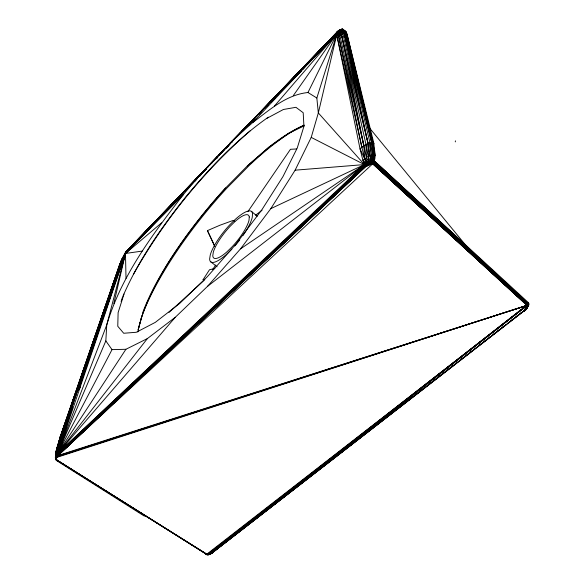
<?xml version="1.0" encoding="UTF-8"?>
<svg xmlns="http://www.w3.org/2000/svg" width="584" height="584" viewBox="0 0 584 584"><rect width="100%" height="100%" fill="white"/><g stroke="black" fill="none" stroke-linecap="round" stroke-linejoin="round"><path stroke-width="0.88" d="M125.808 253.244L126.779 251.069L149.635 227.22L150.219 227.213L153.358 223.942M212.605 552.296L209.802 554.311L206.232 554.464L209.036 554.544L212.094 552.953L524.06 311.009L526.885 308.221L528.038 306.22L527.819 304.33L373.548 162.688C370.497 161.169 367.248 163.98 364.993 165.827L57.706 454.907C56.67 455.761 54.619 458.703 56.174 459.447L56.356 460.126L55.509 458.944L55.422 456.929L57.728 453.41L364.401 164.578C367 162.44 370.752 159.191 374.278 160.95L528.25 302.527L527.819 304.33L208.313 554.698L205.977 554.172L206.736 554.669C209.714 555.274 211.853 552.719 214.043 551.179C212.167 552.938 209.576 555.494 206.729 554.457L56.823 459.958L56.356 460.126L55.509 458.944L55.823 458.06L57.918 455.505L372.694 163.819C377.118 158.206 373.994 150.022 373.935 143.664L346.976 33.945L345.969 31.726C344.275 29.667 340.034 27.93 338.786 31.273M175.215 201.042L125.947 252.602L122.786 257.946L63.525 431.722L60.714 435.474C60.342 442.015 53.735 450.439 56.874 456.819L527.067 305.381L527.447 305.702C523.147 315.229 529.17 305.673 528.608 303.081L528.25 302.527M373.935 143.664C368.978 141.145 363.671 145.788 360.036 148.832L364.628 158.833L367.241 162.337L370.971 162.644L372.358 163.272L527.067 305.381L526.388 308.505L527.25 306.98L527.067 305.381L372.694 163.819L365.248 166.221L362.905 160.315L360.036 148.832L337.369 37.799C335.72 34.047 337.917 30.31 341.684 29.339C344.086 29.477 344.874 31.127 342.166 29.908C340.808 28.375 336.406 31.361 337.041 33.463L307.965 92.52C286.291 94.739 269.436 109.996 252.748 122.545C227.366 144.423 204.517 169.002 183.194 194.815C152.453 234.556 121.158 276.101 106.748 324.93L57.743 453.374L147.372 338.596L175.317 317.251L207.459 286.416L240.513 248.864L270.823 208.634L295.117 170.178L311.221 137.393L318.331 112.938L337.041 33.463C339.457 32.156 339.567 28.287 343.122 29.499L344.064 30.529M181.909 194.224L126.348 251.456L124.75 253.814L124.085 257.668L123.647 257.639L123.801 255.887L126.779 251.069L140.751 236.841M126.779 251.069L125.604 253.376L126.91 251.032L142.503 234.892M339.735 30.025C339.158 31.689 340.815 28.455 341.341 30.091L343.356 31.266L344.239 33.441L370.015 142.978C369.344 149.957 376.782 164.082 365.46 166.469L57.254 456.111L55.422 458.294L55.779 459.491L56.56 460.141L56.268 458.111L57.305 456.148L365.46 166.469C367.307 164.856 370.139 162.564 372.694 163.819L370.855 162.958L365.788 163.381L364.715 165.279L57.677 454.272L55.823 456.739L55.699 459.009M56.232 459.9L55.874 458.761L56.874 456.819L56.093 459.287L56.823 459.958C54.662 459.112 56.626 456.849 57.962 455.542L527.067 305.381L525.695 309.337L527.637 307.089L528.082 303.527L528.608 303.081C529.119 303.826 527.52 307.834 527.067 305.381L207.167 554.632L56.684 460.075L56.188 458.688L55.422 458.294L55.896 452.213L60.232 436.788L119.392 265.377L121.545 259.968L126.4 251.631L121.151 262.106L62.43 432.875L57.743 453.374L105.835 340.917L106.748 324.93L125.472 253.471L126.538 251.222M528.491 304.709L527.476 306.856L527.067 305.381L209.802 554.311L210.773 553.464M343.713 29.879L343.297 30.127C342.472 27.514 338.326 31.003 337.275 32.273L240.192 133.167M126.91 251.032L126.195 252.631C126.071 250.463 123.027 257.763 125.29 255.237L125.122 254.799M422.582 389.455L212.386 552.727C211.642 553.136 209.401 555.172 208.875 554.231L209.817 553.909L209.802 554.311M526.885 308.221L527.308 306.804L526.191 309.009C518.84 315.776 530.863 305.286 528.688 303.826C528.732 305.374 526.148 310.681 527.067 305.381L57.371 456.162C54.801 449.125 60.634 441.117 61.466 434.146L119.793 264.282L125.597 252.529C124.691 256.274 119.618 260.084 121.8 263.786L77.657 390.733M365.788 163.381L362.905 160.315C366.124 157.665 370.767 153.628 375.132 155.811L372.993 143.087L345.969 31.726L342.99 30.105L345.297 31.31L345.399 33.339L371.679 142.839C371.84 149.446 374.782 157.125 371.453 163.396L365.46 166.469L366.475 165.6L361.846 147.234L337.369 37.799C339.8 35.58 343.509 32.069 346.976 33.945L372.993 143.087C373.096 149.599 376.089 157.541 372.169 163.513L365.46 166.469C375.527 163.301 367.161 150.125 368.073 143.533L344.239 33.441L344.414 31.156L342.99 30.105L342.144 30.193L339.114 31.572L337.165 33.244L307.403 64.269L337.041 33.463L316.842 97.995L318.331 112.938L364.401 164.578L353.24 175.317M527.389 306.33L527.177 305.286L372.921 163.593L369.811 163.257L366.007 164.17L57.728 453.41L57.962 455.542M125.56 253.31L119.793 264.282L60.232 436.788C58.458 444.088 54.385 453.104 56.181 459.791L56.451 460.156M263.435 109.208L307.301 63.094L308.016 63.422M55.779 454.943L55.407 458.425L55.735 456.973M63.525 431.722L58.75 447.84C56.327 449.811 54.203 455.257 56.502 457.484L527.067 305.381L524.863 310.162L526.191 309.009L524.001 310.995L526.323 308.571L525.271 309.615M126.348 251.456C123.625 254.704 124.166 259.369 121.1 262.639L123.64 258.573L123.998 255.595L126.1 251.777M56.911 450.023L56.246 455.17L57.706 454.907L365.124 166.046C367.292 164.265 370.409 161.564 373.344 163.031L527.659 304.666L528.024 305.739C523.724 313.863 529.484 304.592 528.608 303.081M239.579 133.729L337.136 32.923L339.1 31.675L366.423 157.541L367.54 164.834L365.46 166.469L368.621 164.206L368.073 143.533L342.903 33.85C342.545 32.186 341.786 30.207 339.873 30.207L336.961 32.273L338.895 30.835L343.691 30.28L341.706 29.434L338.829 30.653L336.975 32.215L338.778 30.74L342.479 29.258L340.487 29.769L337.194 32.215L126.283 251.602L121.545 259.968L119.392 265.377L124.699 253.967M455.286 141.883L455.425 140.861M56.736 456.798L55.947 459.323L56.473 459.637M91.323 347.903L60.072 437.993L60.232 436.788L60.714 435.474L56.093 453.228M463.886 244.017L528.082 303.527L528.206 305.454L527.308 307.491M55.757 454.805L55.312 457.725L365.124 166.046C366.956 164.111 370.438 162.169 373.132 163.33L527.483 304.95L527.681 306.688M223.876 150.146L224.57 149.694M125.341 252.748L124.888 254.478L124.939 253.493L125.947 252.602M125.085 254.274L125.808 252.792M124.48 254.551L125.107 256.296M124.436 254.704L124.662 257.654M524.096 310.98L525.213 309.98L523.972 310.973L527.067 305.381L206.371 554.53M113.829 303.512L125.472 253.471L202.538 172.273M338.778 30.842L339.808 30.025L314.44 55.947L302.359 69.511M173.156 202.918L173.616 202.327M56.027 458.754L56.502 457.484M138.16 329.602L140.189 322.113M140.423 321.236L141.839 315.981M138.225 329.61L139.16 326.149M139.386 325.317L141.861 316.156A151.307 41.581 -51 0 1 226.957 188.033L249.404 165.294A151.307 41.581 -51 0 1 304.111 125.122M137.809 331.997C142.766 307.454 154.964 285.35 167.557 263.99C184.624 236.98 204.166 211.634 225.621 187.968M173.397 203.247L173.601 202.495L149.577 228.315M55.757 453.206L59.831 438.839M60.714 435.474L55.896 452.213L55.422 456.929L57.801 455.323L365.358 166.367L368.65 164.002L370.738 163.235L372.811 163.71L527.556 305.614L527.118 307.622M60.867 445.68L73.475 401.829M62.43 432.875L57.743 448.913L56.911 454.272L57.677 454.272L364.993 165.827M58.196 448.147L60.641 439.832L61.284 440.409L57.816 452.023M220.183 153.804L126.436 251.332L121.195 260.946L125.64 252.441L149.635 227.22M124.436 256.829L124.421 254.748L123.618 257.026L124.348 256.011L124.611 257.61L124.085 257.668L124.107 256.748M121.122 301.497L122.494 297.183M124.012 294.022L118.114 312.659L117.771 326.252L123.706 333.26L136.291 332.274L155.286 322.375L179.624 303.483L207.349 276.699L235.746 244.368L261.844 209.802L282.955 176.616L297.249 148.037L303.928 126.356L303.198 112.734L295.935 107.303L283.393 109.493L266.932 118.318M124.399 254.828L126.348 251.66L125.421 253.033L125.618 252.471M169.345 207.67L149.584 227.49L148.957 228.972M123.735 256.332L124.312 255.42C124.684 257.938 124.012 254.58 125.29 255.237M125.764 252.142L217.613 156.658L213.24 161.191M169.367 207.743L125.472 253.471L57.728 453.41L175.317 317.251M72.153 408.588L58.013 449.724M78.322 390.528L120.048 268.414L119.231 266.384L122.085 258.953L125.472 253.471L183.194 194.815M123.625 256.975L60.94 438.971L71.686 407.961M137.714 240.126L137.868 239.681L126.049 252.492L182.033 194.26M60.072 437.993L120.399 263.172L121.99 261.143M92.812 343.611L102.638 315.294M104.419 310.148L105.908 305.855M109.777 294.708L119.012 268.107M121.151 262.106L61.466 434.146L57.743 448.913L57.728 453.41L125.91 349.283L147.372 338.596M77.825 388.294L79.913 382.279M82.001 376.257L87.074 361.642M91.25 349.604L119.596 267.925L123.64 258.573L123.392 257.405M307.257 63.145L337.866 31.361L339.808 30.025L337.136 32.923L341.092 30.463L341.706 29.434L343.297 30.127M121.8 263.786L123.64 258.573L124.158 258.529L119.596 267.925M527.25 306.98L527.286 305.184L372.548 162.994L368.701 161.483L366.423 157.541L365.978 144.482L341.457 34.558L339.873 30.207M123.647 257.639L124.071 256.464M119.392 265.377L119.793 264.282M56.283 451.14L55.743 456.06L57.743 455.14L365.248 166.221L368.679 163.754L372.169 163.513M527.33 305.782L528.418 304.045M364.628 158.833L363.861 145.744L338.611 36.617L336.997 35.325C336.924 33.507 340.078 28.419 337.056 32.171L220.394 153.577M120.8 263.406L119.304 267.246L121.355 263.296M209.817 554.194L211.715 552.924M340.122 30.514L339.508 30.645M278.495 93.119L279.145 93.09L276.013 96.382L279.145 93.09M122.881 296.358C138.532 260.245 161.169 227.745 185.595 197.078C210.152 167.55 236.702 139.196 268.363 117.165M119.231 266.384L120.727 263.384M124.202 258.573L123.998 258.975L123.64 258.573M57.743 453.374L112.026 349.626L125.91 349.283M125.611 252.901L125.954 252.259M126.312 252.135L126.005 252.704L129.648 248.456L126.837 251.58M123.998 255.595L125.144 253.704M526.914 307.71L527.768 305.396L527.286 305.184M124.83 254.055L125.472 252.952M133.437 274.261C163.9 220.438 203.363 171.543 250.025 130.911M121.049 261.844L123.436 258.04L124.158 258.529M346.312 33.522L345.297 31.31L341.187 30.492L343.107 29.777M341.457 30.039C340.479 28.565 344.728 29.609 343.166 29.711M204.144 280.481L203.093 279.67L209.495 269.75L214.832 268.516M526.571 308.454L528.031 305.717L527.206 307.52L524.863 310.162M124.939 253.493L124.604 255.456L125.239 256.062L124.925 255.026M247.886 211.642L290.474 149.292L296.694 148.971M293.27 95.652L337.041 33.463L229.651 143.598L337.041 33.463L274.378 106.12M337.07 33.346C336.041 32.251 341.655 29.361 341.092 30.463M526.388 308.505L527.958 305.125L373.344 163.031L371.431 160.483L369.979 155.694L370.015 142.978L373.03 155.103L373.935 161.899L527.819 304.33M247.966 125.582L250.835 122.129L247.149 126.122M526.366 307.936L527.308 306.804M525.98 309.257L527.009 308.031M125.691 252.288L126.655 251.135M285.561 86.571L292.65 78.621M210.649 553.895L211.561 553.311M365.358 166.367L368.635 164.111L371.453 163.396M281.378 91.119L282.576 89.819M189.369 186.471L185.734 190.406L189.45 186.552M190.581 185.165L200.334 174.704M242.229 131.436L244.689 128.779M212.386 552.727L210.576 553.844L527.067 305.381L207.561 554.8L56.32 459.732M208.999 554.588L527.067 305.381M164.002 213.153L168.148 208.722M173.682 203.247L182.12 194.26M248.631 124.961L251.711 121.676M258.5 114.457L262.201 110.522M252.748 122.545L337.012 33.054L307.228 64.233M216.562 158.3L217.81 156.987L216.569 158.249M251.624 122.071L252.887 120.764M266.632 106.266L268.509 104.288M293.577 78.249L296.679 74.993M304.111 67.167L306.585 64.554M320.543 50.231L321.799 48.91M334.946 35.069C335.581 34.952 339.735 29.799 337.114 32.178L307.228 63.298M286.795 85.279L314.55 56.159M57.254 456.111L366.423 165.447L369.65 163.746M153.11 223.876L143.752 233.6M154.986 221.92L169.36 206.889M170.608 205.583L209.087 165.447M158.855 218.014L155.103 221.935L158.271 218.679M160.731 216.051L167.601 208.86M170.725 205.59L183.953 191.786M150.219 227.213L153.344 223.935M155.84 221.321L157.089 220.015M173.703 203.232L178.682 198.005M180.39 196.158L181.639 194.852L179.127 197.407M184.916 191.479L188.033 188.209M196.757 179.062L194.888 181.025L196.823 179.098M279.043 93.024L282.145 89.775L275.283 96.937L282.663 89.075M285.875 85.877L300.169 70.927M302.651 68.328L310.768 59.838M286.598 85.286L289.08 82.687M292.19 79.439L299.023 72.285L292.131 79.402M303.373 67.737L310.863 59.896L303.359 67.722M313.382 57.261L316.528 53.976M318.411 52.005L325.325 44.771M328.471 41.479L337.457 32.427L334.931 35.055M309.082 61.94L310.965 59.962L309.717 61.284M314.112 56.677L315.367 55.363M329.193 40.895L331.705 38.267M334.223 35.631L337.362 32.346L334.209 35.624M149.745 227.169L173.506 202.371M210.349 164.126L217.299 156.884M220.453 153.592L224.241 149.643M185.843 189.807L199.728 175.324M200.991 174.003L207.305 167.418M210.459 164.126L217.409 156.884M220.562 153.592L223.088 150.957M225.599 148.336L232.476 141.167M236.228 137.255L240.601 132.692M241.856 131.393L307.366 63.065M182.799 193.121L176.492 199.713L183.96 191.946M185.96 189.829L198.582 176.66M201.108 174.025L206.152 168.754M211.204 163.491L213.729 160.855M215.62 158.877L217.518 156.906M220.672 153.614L221.935 152.293M225.709 148.358L230.081 143.795M231.337 142.489L232.585 141.182M236.33 137.269L239.462 134.013M241.958 131.407L256.96 115.756M258.208 114.457L278.838 92.944M176.602 199.757L181.018 195.144M186.697 189.216L189.223 186.581M191.749 183.945L196.801 178.675M201.217 174.069L205.006 170.119M211.313 163.527L212.576 162.213M216.365 158.257L217.628 156.943M228.943 145.131L226.446 147.745L228.322 145.788M231.439 142.525L232.695 141.218M246.441 126.881L242.688 130.787L245.857 127.553M247.689 125.575L255.186 117.749M258.31 114.493L268.312 104.062M269.56 102.755L273.312 98.842M274.56 97.535L283.809 87.746M285.058 86.447L337.859 31.426M242.798 130.845L245.295 128.232M248.419 124.976L254.047 119.107M259.041 113.887L262.793 109.975M271.538 100.85L269.669 102.806L272.151 100.192M285.773 85.826L307.527 63.087M313.287 57.21L325.865 44.056M327.755 42.084L337.961 31.485M286.547 85.848L289.679 82.57M291.562 80.607L300.964 70.781M302.213 69.474L306.607 64.89L287.423 84.658M221.175 152.993L223.066 151.022M224.504 149.489L232.658 141M235.169 138.386L238.841 134.605M139.569 238.133L132.123 245.879L138.999 238.805M160.782 216.065L167.688 208.875L160.841 216.087L165.287 211.532M187.712 188.048L196.458 178.945M198.954 176.346L202.079 173.098M204.575 170.499L205.823 169.199M209.576 165.294L210.824 163.994M215.197 159.447L217.693 156.848M248.361 124.947L254.624 118.428M259.004 113.873L263.384 109.31M268.399 104.098L264.742 108.069M286.525 85.242L290.263 81.351M314.031 56.619L315.922 54.655M329.164 40.873L332.318 37.595M132.86 245.265L139.058 238.819M144.642 233.016L147.737 229.789M166.542 210.225L167.798 208.919M171.565 205.006L173.448 203.042M177.2 199.144L182.193 193.939M188.442 187.442L191.567 184.194M194.063 181.595L196.567 178.996M199.064 176.397L200.312 175.098M204.685 170.55L205.933 169.25M215.927 158.848L217.803 156.899M243.455 130.21L244.711 128.911M248.463 125.005L253.471 119.793M259.734 113.281L261.61 111.325M287.248 84.658L288.496 83.359M292.861 78.818L297.227 74.278M304.082 67.145L307.199 63.904M319.798 50.793L322.952 47.516M329.887 40.296L331.15 38.989M191.924 183.975L195.633 180.12M199.341 176.258L200.575 174.974M204.291 171.112L206.145 169.185M264.946 108.018L268.078 104.762M271.21 101.499L278.086 94.345M281.203 91.104L282.444 89.812M134.824 243.55L136.656 241.645M267.37 105.697L268.625 104.383M272.553 100.477L275.086 97.849M287.729 84.709L290.255 82.081M292.781 79.453L301.001 70.912M302.899 68.941L305.432 66.313M307.958 63.685L337.041 33.463M169.791 207.32L179.281 197.465M184.938 191.574L189.691 186.632M199.56 176.361L200.823 175.047M270.874 102.185L275.064 97.886M278.393 94.418L271.458 100.674L279.152 92.98M287.153 85.249L290.241 82.11M292.226 80.044L301.096 70.825L291.635 80.607M149.351 227.519L205.729 168.988M207.605 167.039L211.985 162.491M223.891 150.022L232.68 140.897M233.928 139.591L237.695 135.685M286.591 85.848L288.481 83.884M302.359 69.474L304.249 67.51M307.235 63.4L314.44 55.947M144.613 233.009L148.351 229.14M271.436 101.528L273.334 99.572M147.745 230.227L126.049 252.492M201.589 173.419L205.977 168.915M207.232 167.63L208.488 166.345M213.496 161.199L217.263 157.337M134.086 244.119L138.415 239.696M150.847 226.57L153.38 224.008M338.099 32.222L339.501 30.981M338.056 31.689L339.851 30.178M280.437 91.695L282.357 89.775M198.458 176.631L200.348 174.747M202.246 172.857L206.035 169.075M77.657 390.149L80.555 387.265M231.906 249.098L226.139 254.69A32.412 8.789 -51 0 1 209.634 258.946L210.284 254.894A32.412 8.789 -51 0 1 229.928 224.665L235.345 219.321A32.412 8.789 -51 0 1 252.558 213.51L252.266 217.314A32.412 8.789 -51 0 1 242.893 235.637M336.997 35.325L340.881 32.259L343.356 31.266L342.903 33.85L340.881 32.259L339.1 31.675M525.841 309.316L211.342 553.449L212.182 552.931M169.01 312.433L203.787 280.605M247.302 165.987L268.83 147.256L288.919 133.174L304.147 125.881M126.013 278.4L125.472 253.471L161.615 222.84M337.165 33.244L338.048 32.507L341.457 34.558L368.073 143.533M338.778 31.113L341.268 29.529L342.866 29.353M336.968 32.346L337.924 31.594M524.111 310.907L525.155 310.089M207.459 286.416L364.401 164.578L363.868 161.899M220.767 545.478L222.212 544.361M254.617 519.205L256.055 518.088M229.862 538.871L215.481 550.062L229.87 538.901M234.177 535.521L247.835 524.892M249.996 523.213L260.778 514.825M262.216 513.708L263.654 512.591M268.691 508.671L276.604 502.525M278.042 501.401L279.481 500.284M283.795 496.926L294.577 488.538M302.49 482.384L310.396 476.237M311.834 475.113L313.272 473.996M319.025 469.521L326.215 463.93M336.282 456.104L344.195 449.95M353.539 442.679L357.138 439.883M358.576 438.766L360.014 437.642M370.081 429.817L372.957 427.576M374.395 426.459L375.833 425.342M387.338 416.392L390.93 413.596M405.311 402.412L406.756 401.288M408.194 400.171L409.632 399.054M421.137 390.105L422.575 388.988M439.11 376.125L440.548 375.008M233.469 536.112L247.85 524.95M250.01 523.271L260.8 514.898M262.238 513.781L263.676 512.672M265.114 511.555L279.502 500.386M280.94 499.276L294.606 488.669M296.051 487.552L310.433 476.391M311.871 475.274L313.316 474.157M314.754 473.04L328.42 462.433M330.573 460.761L344.246 450.154M345.684 449.038L357.189 440.11M358.634 438.993L360.072 437.876M363.664 435.087L378.052 423.918M379.49 422.809L391.003 413.874M392.441 412.757L393.879 411.64M395.317 410.523L406.829 401.595M408.267 400.478L409.705 399.361M411.143 398.244L424.809 387.645M426.97 385.966L440.635 375.359M442.073 374.249L443.511 373.132M444.95 372.015L456.462 363.08M460.776 359.737L474.449 349.13M477.325 346.896L487.392 339.085M490.275 336.851L488.83 337.968L490.246 336.895M493.867 334.055L506.094 324.573L491.684 335.778M509.693 321.777L521.205 312.849M424.021 388.338L453.534 365.416M454.972 364.292L456.418 363.175M457.856 362.058L472.252 350.874M473.69 349.758L487.37 339.129M507.525 323.478L521.198 312.849M255.558 215.226L262.034 210.233M366.007 164.17C368.19 162.651 371.241 160.381 373.935 161.899L528.082 303.527M211.423 553.464L212.284 552.858M205.977 554.172L208.108 554.698L209.817 553.909M240.513 248.864L364.401 164.578L363.839 161.907M367.54 164.834L56.509 456.6L55.809 459.309M338.019 31.828L339.012 31.317M367.54 164.746L368.621 164.206M339.552 30.47L341.144 29.696L339.603 30.31M339.691 30.083L341.64 29.288M339.647 30.186L340.793 29.616M270.823 208.634L364.401 164.578L311.221 137.393M214.737 246.36L207.444 230.622L219.978 225.212L233.14 220.445L234.783 221.205M206.32 553.873L206.736 554.669L207.196 554.479M207.101 554.676L206.736 554.669M340.866 30.098L341.633 29.82L340.304 30.105M208.926 554.523L209.817 554.238L208.393 554.596M364.715 165.279L366.197 164.797M340.574 29.653L342.428 29.207M340.487 29.769L341.268 29.529M340.757 29.565L341.684 29.339M208.167 554.749L209.065 554.501L207.765 554.639M203.093 279.67L204.853 279.305M370.606 163.476L366.277 165.053L57.801 455.323L55.962 458.126L56.181 459.791M345.969 31.726L343.706 30.229L344.005 30.477L342.144 30.193L344.414 31.156L345.399 33.339L372.993 143.087M125.472 253.471L142.262 251.076M341.392 29.404L342.479 29.258M295.117 170.178L364.401 164.578M208.24 554.749L207.364 554.749M207.225 554.574L207.714 554.698L56.75 460.024M342.246 29.236L343.129 29.383M342.122 29.324L343.626 29.799M340.158 30.996L342.166 31.638M528.133 304.812L373.548 162.688L371.599 155.234M343.633 29.762L342.99 29.317L343.326 29.631M307.965 92.52L316.842 97.995M56.582 460.586L144.46 516.183M342.801 30.083L342.472 29.39M338.048 32.507L338.245 34.142L339.998 35.507M210.422 261.544L217.109 266.8M251.361 211.342L257.252 216.233M344.239 33.441L371.679 142.839L374.227 155.293L374.278 160.95L465.995 245.572L370.227 128.83M374.278 160.95L429.78 212.401M431.788 214.262L453.184 234.096M454.527 235.337L462.55 242.776M125.399 255.814L124.567 254.39M105.835 340.917L112.026 349.626M373.132 163.33L370.117 160.855L368.227 156.475L365.978 144.482M207.444 230.622L214.605 245.835M341.691 29.477L341.99 30.178M361.846 147.234L338.245 34.142M341.457 34.558L363.861 145.744M208.853 553.705L208.875 554.231M142.788 312.476A146.401 39.807 -51 0 1 225.504 188.092L247.346 165.944L268.786 147.299A146.401 39.807 -51 0 1 303.782 125.553M239.82 239.834A32.412 8.789 -51 0 1 234.804 245.93M212.642 269.545A148.351 48.414 -51 0 1 215.766 265.005M249.28 216.978L249.01 220.226A27.55 7.468 -51 0 1 231.753 247.149L226.869 251.879A27.55 7.468 -51 0 1 212.795 255.609L213.321 252.178A27.55 7.468 -51 0 1 230.067 226.38L234.695 221.818A27.55 7.468 -51 0 1 249.28 216.978M153.227 223.898L143.868 233.615L153.242 223.906M325.419 44.837L319.134 51.414L325.383 44.815M220.745 153.402L218.912 155.315L220.745 153.395M250.529 123.012L248.645 124.969L250.558 123.02M524.082 310.615L522.644 311.732L524.082 310.615"/></g></svg>
